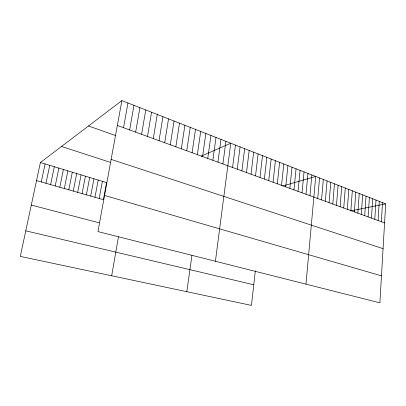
<?xml version="1.0" encoding="UTF-8"?>
<svg xmlns="http://www.w3.org/2000/svg" width="406" height="406" viewBox="0 0 406 406"><rect width="100%" height="100%" fill="white"/><g stroke="black" fill="none" stroke-linecap="round" stroke-linejoin="round"><path stroke-width="0.61" d="M385.7 203.868L379.894 302.83L97.942 231.577L121.886 100.607L385.7 203.868L350.855 210.892M381.346 221.722L382.498 202.609M374.789 219.326L376.002 200.067M378.082 220.529L379.26 201.346M371.46 218.113L372.708 198.783M368.105 216.89L369.389 197.478M364.72 215.657L366.034 196.169M361.304 214.414L362.654 194.844M357.853 213.155L359.244 193.51M354.377 211.886L355.798 192.16M350.865 210.607L352.322 190.8M347.318 209.313L348.815 189.429M343.74 208.009L345.278 188.044M340.126 206.695L341.7 186.643M336.483 205.365L338.096 185.232M332.798 204.02L334.453 183.806M329.083 202.665L330.778 182.37M325.333 201.3L327.069 180.919M321.542 199.914L323.323 179.452M317.715 198.524L319.542 177.97M305.982 284.149L315.721 176.473L282.627 186.044M309.956 195.692L311.864 174.966M306.017 194.256L307.971 173.443M302.039 192.804L304.043 171.905M298.019 191.343L300.07 170.347M293.964 189.861L296.06 168.779M289.864 188.369L292.01 167.196M285.722 186.861L287.92 165.592M281.546 185.334L283.789 163.978M277.318 183.796L279.617 162.344M273.05 182.238L275.405 160.695M268.742 180.665L271.147 159.025M264.382 179.076L266.843 157.345M255.338 270.812L251.446 305.393L20.3 256.409L40.412 162.507L121.886 100.607M259.982 177.473L262.499 155.64M255.536 175.854L258.104 153.925M251.04 174.215L253.669 152.189M246.498 172.56L249.188 150.433M241.91 170.885L244.656 148.657M237.266 169.195L240.078 146.865M232.577 167.485L235.45 145.054M215.408 261.261L230.77 143.227L201.117 156.203M222.904 163.958L225.898 141.318M217.91 162.136L220.976 139.39M212.861 160.294L215.997 137.441M186.826 291.701L191.931 255.384M207.75 158.431L210.958 135.467M202.589 156.549L205.862 133.478M197.362 154.645L200.711 131.458M192.079 152.717L195.499 129.418M186.73 150.768L190.231 127.357M181.32 148.794L184.897 125.271M175.844 146.799L179.503 123.155M170.307 144.78L174.047 121.024M164.704 142.739L168.526 118.862M159.03 140.669L162.938 116.674M153.29 138.578L157.279 114.462M147.48 136.462L151.56 112.218M141.598 134.315L145.769 109.955M135.645 132.148L139.908 107.661M111.686 275.775L118.461 236.723M129.621 129.95L133.97 105.337M123.515 127.723L127.966 102.987M99.201 198.493L102.378 181.325M94.968 197.286L98.191 180.056M90.7 196.068L93.969 178.772M86.397 194.834L89.711 177.478M82.058 193.596L85.417 176.174M77.683 192.348L81.088 174.859M73.268 191.084L76.724 173.535M68.812 189.81L72.319 172.2M64.321 188.526L67.878 170.85M59.794 187.232L63.402 169.49M55.221 185.928L58.88 168.114M50.613 184.608L54.323 166.734M45.964 183.284L49.73 165.338M41.275 181.939L45.091 163.928M25.781 230.831L253.77 284.768M31.298 205.06L99.165 222.818M36.54 180.589L103.398 199.696L106.529 182.588L40.412 162.507M104.545 195.448L381.478 275.847M61.509 146.48L110.087 162.273M111.137 159.391L383.071 248.675M88.498 125.972L115.619 135.568M117.339 125.469L384.583 222.899"/></g></svg>
